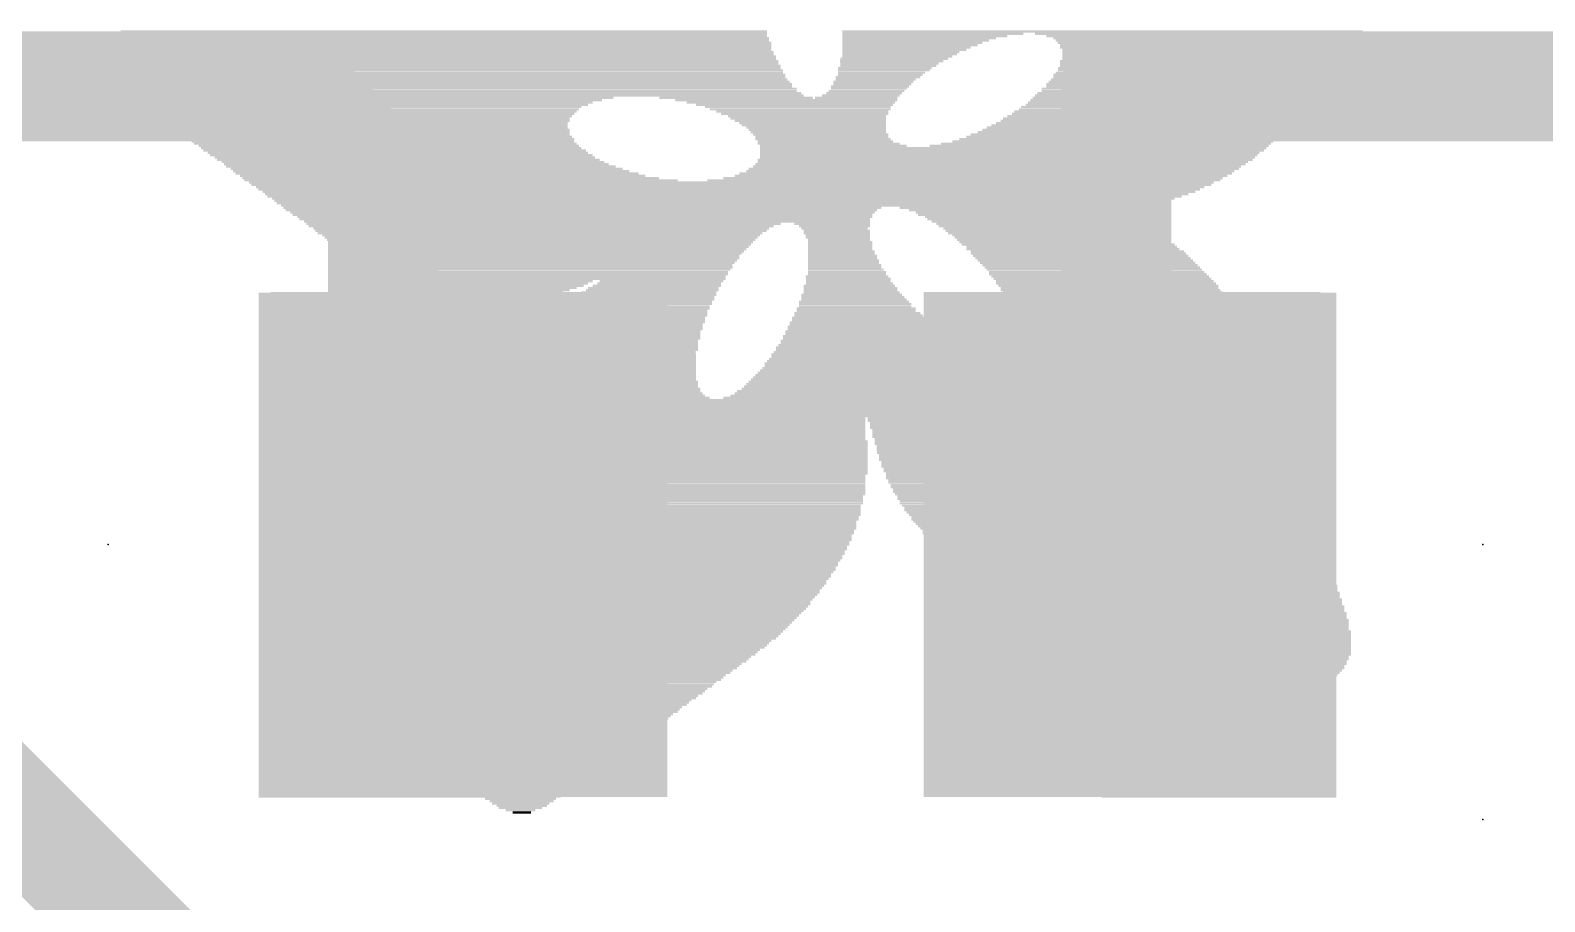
# Model space of a CAD drawing. Extents: x 0 to 15.2, y 0 to 20.4.
# Drawn here: x 5.372 to 9.569, y 16.028 to 18.444 of the extents above; entities that cross this region are included whole.
import ezdxf

# ---------------------------------------------------------------- set-up
doc = ezdxf.new("R2010")
doc.units = 0
for name, color, linetype in [('1', 12, 'CONTINUOUS'), ('21', 53, 'CONTINUOUS'), ('22', 253, 'CONTINUOUS'), ('23', 53, 'CONTINUOUS'), ('24', 53, 'CONTINUOUS')]:
    doc.layers.add(name, color=color, linetype=linetype)

# ---------------------------------------------------------------- blocks, each defined once
blk = doc.blocks.new('RECT')
blk.add_solid([(-0.5, -0.5), (0.5, -0.5), (-0.5, 0.5), (0.5, 0.5)])

msp = doc.modelspace()

# ---------------------------------------------------------------- linework, layer by layer
at = {"layer": '1', "const_width": 0.3048}
for points in [[(1.524, 18.288), (6.096, 18.288)], [(6.096, 18.288), (6.35, 18.034)], [(13.462, 18.288), (8.382, 18.288)], [(8.382, 18.288), (8.382, 17.034)], [(6.35, 18.034), (6.35, 17.018)], [(6.62, 14.986), (4.588, 17.018)], [(6.35, 17.018), (6.588, 17.018)], [(8.382, 17.034), (8.398, 17.018)]]:
    msp.add_lwpolyline(points, dxfattribs=at)
at = {"layer": '1', "const_width": 0.1524}
for points in [[(6.1499, 18.3419, 1), (6.0421, 18.2341)], [(6.096, 18.2118, 1), (6.096, 18.3642)], [(8.382, 18.3642, 1), (8.382, 18.2118)], [(8.4582, 18.288, 1), (8.3058, 18.288)], [(6.4262, 18.034, 1), (6.2738, 18.034)], [(6.2961, 17.9801, 1), (6.4039, 18.0879)], [(6.35, 17.0942, 1), (6.35, 16.9418)], [(6.588, 16.9418, 1), (6.588, 17.0942)], [(8.4359, 17.0879, 1), (8.3281, 16.9801)], [(8.3441, 16.9641, 1), (8.4519, 17.0719)], [(6.2738, 17.018, 1), (6.4262, 17.018)], [(8.3058, 17.034, 1), (8.4582, 17.034)]]:
    msp.add_lwpolyline(points, format="xyb", dxfattribs=at)
at = {"layer": '23'}
for p in [(5.588, 17.018), (9.398, 17.018)]:
    msp.add_point(p, dxfattribs=at)
at = {"layer": '24'}
msp.add_point((9.398, 16.256), dxfattribs=at)

# ---------------------------------------------------------------- block references
at = {"layer": '1', "xscale": 1.1, "yscale": 1.4, "rotation": 180}
for p in [(6.588, 17.018), (8.398, 17.018)]:
    msp.add_blockref('RECT', p, dxfattribs=at)
at = {"layer": '21', "xscale": 0.65, "yscale": 1.4, "rotation": 180}
for p in [(6.3298, 17.0165), (8.6666, 17.0165)]:
    msp.add_blockref('RECT', p, dxfattribs=at)
at = {"layer": '22', "rotation": 180}
for p, xscale, yscale in [((6.5151, 18.434), 1.797, 0.0063), ((6.5151, 18.4277), 1.797, 0.0064), ((6.5183, 18.4404), 1.7907, 0.0064), ((8.3439, 18.4404), 1.4414, 0.0064), ((7.874, 18.434), 0.5016, 0.0063), ((7.8518, 18.4277), 0.4572, 0.0064), ((8.6075, 18.434), 0.9017, 0.0063), ((8.6201, 18.4277), 0.8636, 0.0064), ((6.5151, 18.3959), 1.8224, 0.0063), ((6.5151, 18.3896), 1.8224, 0.0064), ((6.5183, 18.3833), 1.8288, 0.0063), ((6.5151, 18.415), 1.8098, 0.0064), ((6.5183, 18.4087), 1.8161, 0.0063), ((6.5183, 18.4023), 1.8161, 0.0064), ((6.5183, 18.4214), 1.8034, 0.0063), ((7.8359, 18.4214), 0.4254, 0.0063), ((7.8264, 18.415), 0.4064, 0.0064), ((7.8105, 18.4023), 0.3746, 0.0064), ((7.801, 18.3959), 0.3556, 0.0063), ((7.7947, 18.3896), 0.3429, 0.0064), ((7.7851, 18.3833), 0.3238, 0.0063), ((7.8169, 18.4087), 0.3873, 0.0063), ((8.6296, 18.4214), 0.8445, 0.0063), ((8.6296, 18.415), 0.8319, 0.0064), ((8.6296, 18.4087), 0.8191, 0.0063), ((8.6328, 18.4023), 0.8128, 0.0064), ((8.6296, 18.3959), 0.8065, 0.0063), ((8.6296, 18.3896), 0.7937, 0.0064), ((8.6265, 18.3833), 0.7874, 0.0063), ((6.5183, 18.3769), 1.8288, 0.0064), ((6.5215, 18.3706), 1.8351, 0.0063), ((6.5215, 18.3642), 1.8351, 0.0064), ((6.5278, 18.3452), 1.8478, 0.0063), ((6.5247, 18.3578), 1.8415, 0.0063), ((6.5247, 18.3515), 1.8415, 0.0064), ((7.7661, 18.3642), 0.2985, 0.0064), ((7.7597, 18.3578), 0.2858, 0.0063), ((7.7534, 18.3515), 0.2731, 0.0064), ((7.7502, 18.3452), 0.2667, 0.0063), ((7.782, 18.3769), 0.3175, 0.0064), ((7.7756, 18.3706), 0.3048, 0.0063), ((8.6137, 18.3578), 0.7747, 0.0063), ((8.6137, 18.3515), 0.7747, 0.0064), ((8.6106, 18.3452), 0.7684, 0.0063), ((8.6265, 18.3769), 0.7874, 0.0064), ((8.6233, 18.3706), 0.781, 0.0063), ((8.6202, 18.3642), 0.7747, 0.0064), ((6.5278, 18.3388), 1.8478, 0.0064), ((6.531, 18.3325), 1.8542, 0.0063), ((6.531, 18.3261), 1.8542, 0.0064), ((6.5373, 18.3198), 1.8542, 0.0063), ((6.5373, 18.3134), 1.8542, 0.0064), ((6.5437, 18.3071), 1.8542, 0.0063), ((6.5469, 18.3007), 1.8605, 0.0064), ((7.7089, 18.3007), 0.2222, 0.0064), ((7.7216, 18.3134), 0.235, 0.0064), ((7.7153, 18.3071), 0.2223, 0.0063), ((7.7407, 18.3388), 0.2603, 0.0064), ((7.7375, 18.3325), 0.254, 0.0063), ((7.7312, 18.3261), 0.2413, 0.0064), ((7.728, 18.3198), 0.2349, 0.0063), ((8.5789, 18.3007), 0.7683, 0.0064), ((8.5852, 18.3071), 0.7684, 0.0063), ((8.5915, 18.3198), 0.7683, 0.0063), ((8.5884, 18.3134), 0.762, 0.0064), ((8.5979, 18.3261), 0.7684, 0.0064), ((8.6011, 18.3325), 0.762, 0.0063), ((8.6043, 18.3388), 0.7683, 0.0064), ((6.5532, 18.2944), 1.8606, 0.0063), ((6.5532, 18.288), 1.8606, 0.0064), ((6.5628, 18.2817), 1.8669, 0.0063), ((6.5659, 18.2753), 1.8606, 0.0064), ((6.5755, 18.269), 1.8669, 0.0063), ((6.5818, 18.2626), 1.8669, 0.0064), ((6.3215, 18.2563), 1.3335, 0.0063), ((7.3279, 18.2563), 0.4254, 0.0063), ((7.6613, 18.2563), 0.2286, 0.0063), ((7.674, 18.2626), 0.2159, 0.0064), ((7.6835, 18.269), 0.2096, 0.0063), ((7.6899, 18.2753), 0.2095, 0.0064), ((7.6962, 18.2817), 0.2096, 0.0063), ((7.6994, 18.288), 0.2159, 0.0064), ((7.7058, 18.2944), 0.2159, 0.0063), ((8.5408, 18.2563), 0.7811, 0.0063), ((8.544, 18.2626), 0.7747, 0.0064), ((8.5503, 18.269), 0.7747, 0.0063), ((8.5598, 18.2753), 0.7684, 0.0064), ((8.563, 18.2817), 0.7747, 0.0063), ((8.5725, 18.2944), 0.7684, 0.0063), ((8.5693, 18.288), 0.762, 0.0064), ((6.3087, 18.2499), 1.2954, 0.0064), ((6.3024, 18.2436), 1.2573, 0.0063), ((6.2992, 18.2372), 1.2382, 0.0064), ((6.2929, 18.2309), 1.2129, 0.0063), ((6.296, 18.2245), 1.1938, 0.0064), ((6.2961, 18.2182), 1.1811, 0.0063), ((7.4676, 18.2499), 0.616, 0.0064), ((7.4803, 18.2436), 0.5778, 0.0063), ((7.4899, 18.2372), 0.5461, 0.0064), ((7.4994, 18.2309), 0.5143, 0.0063), ((7.5057, 18.2245), 0.5016, 0.0064), ((7.5121, 18.2182), 0.4763, 0.0063), ((8.4995, 18.2182), 0.8001, 0.0063), ((8.509, 18.2245), 0.7938, 0.0064), ((8.5153, 18.2309), 0.7937, 0.0063), ((8.5217, 18.2372), 0.781, 0.0064), ((8.5281, 18.2436), 0.7811, 0.0063), ((8.5344, 18.2499), 0.781, 0.0064), ((6.296, 18.2118), 1.1684, 0.0064), ((6.2992, 18.2055), 1.1494, 0.0063), ((6.2992, 18.1991), 1.1366, 0.0064), ((6.3024, 18.1928), 1.1303, 0.0063), ((6.3056, 18.1864), 1.1113, 0.0064), ((6.3088, 18.1801), 1.1049, 0.0063), ((6.3151, 18.1737), 1.0922, 0.0064), ((7.5184, 18.2118), 0.4636, 0.0064), ((7.5248, 18.2055), 0.4381, 0.0063), ((7.5279, 18.1991), 0.4318, 0.0064), ((7.5343, 18.1928), 0.4191, 0.0063), ((7.5406, 18.1864), 0.4064, 0.0064), ((7.5438, 18.1801), 0.4, 0.0063), ((7.5502, 18.1737), 0.3873, 0.0064), ((8.4391, 18.1737), 0.8319, 0.0064), ((8.4487, 18.1801), 0.8255, 0.0063), ((8.4582, 18.1864), 0.8192, 0.0064), ((8.4677, 18.1928), 0.8128, 0.0063), ((8.4741, 18.1991), 0.8128, 0.0064), ((8.4836, 18.2055), 0.8064, 0.0063), ((8.4931, 18.2118), 0.8001, 0.0064), ((6.3214, 18.1674), 1.0922, 0.0063), ((6.3246, 18.161), 1.0858, 0.0064), ((6.331, 18.1547), 1.0731, 0.0063), ((6.3373, 18.1483), 1.0732, 0.0064), ((6.3437, 18.142), 1.0731, 0.0063), ((6.35, 18.1356), 1.0604, 0.0064), ((6.3563, 18.1293), 1.0605, 0.0063), ((7.5533, 18.1674), 0.381, 0.0063), ((7.5565, 18.161), 0.3746, 0.0064), ((7.5629, 18.1547), 0.3747, 0.0063), ((7.5661, 18.1483), 0.3683, 0.0064), ((7.5692, 18.142), 0.3746, 0.0063), ((7.5756, 18.1356), 0.3747, 0.0064), ((7.5851, 18.1293), 0.3937, 0.0063), ((8.3534, 18.1293), 0.9144, 0.0063), ((8.3725, 18.1356), 0.889, 0.0064), ((8.3852, 18.142), 0.8763, 0.0063), ((8.3979, 18.1483), 0.8636, 0.0064), ((8.4074, 18.1547), 0.8572, 0.0063), ((8.4201, 18.161), 0.8446, 0.0064), ((8.4328, 18.1674), 0.8446, 0.0063), ((6.3659, 18.1229), 1.0541, 0.0064), ((6.3723, 18.1166), 1.0541, 0.0063), ((6.3818, 18.1102), 1.0605, 0.0064), ((6.3913, 18.1039), 1.0541, 0.0063), ((6.4008, 18.0975), 1.0604, 0.0064), ((6.4104, 18.0912), 1.0541, 0.0063), ((8.0962, 18.1166), 1.4033, 0.0063), ((7.5978, 18.1229), 0.4064, 0.0064), ((8.0931, 18.1102), 1.397, 0.0064), ((8.0804, 18.0912), 1.3716, 0.0063), ((8.0868, 18.1039), 1.3843, 0.0063), ((8.0836, 18.0975), 1.3779, 0.0064), ((8.3344, 18.1229), 0.9398, 0.0064), ((6.4199, 18.0848), 1.0605, 0.0064), ((6.4325, 18.0785), 1.0605, 0.0063), ((6.4421, 18.0721), 1.0668, 0.0064), ((6.4548, 18.0658), 1.0795, 0.0063), ((6.4707, 18.0594), 1.0859, 0.0064), ((6.4834, 18.0531), 1.0985, 0.0063), ((6.4992, 18.0467), 1.1176, 0.0064), ((8.0201, 18.0467), 1.3653, 0.0064), ((8.0328, 18.0531), 1.3525, 0.0063), ((8.0423, 18.0594), 1.3589, 0.0064), ((8.0518, 18.0658), 1.3526, 0.0063), ((8.0614, 18.0721), 1.3589, 0.0064), ((8.074, 18.0848), 1.3716, 0.0064), ((8.0677, 18.0785), 1.3589, 0.0063), ((6.5151, 18.0404), 1.124, 0.0063), ((6.5373, 18.034), 1.1557, 0.0064), ((6.5659, 18.0277), 1.2002, 0.0063), ((7.3152, 18.0213), 2.6734, 0.0064), ((7.3152, 18.015), 2.6606, 0.0063), ((7.3121, 18.0086), 2.6289, 0.0064), ((7.9597, 18.0277), 1.4224, 0.0063), ((7.9851, 18.034), 1.3843, 0.0064), ((8.0074, 18.0404), 1.3653, 0.0063), ((7.3089, 18.0023), 2.6099, 0.0063), ((7.3089, 17.9959), 2.5845, 0.0064), ((7.3025, 17.9896), 2.559, 0.0063), ((7.2961, 17.9832), 2.5337, 0.0064), ((7.293, 17.9769), 2.5019, 0.0063), ((7.2835, 17.9705), 2.4701, 0.0064), ((7.2675, 17.9642), 2.4257, 0.0063), ((7.1723, 17.9578), 2.2098, 0.0064), ((6.9024, 17.9515), 1.6573, 0.0063), ((6.8993, 17.9451), 1.6383, 0.0064), ((6.9024, 17.9388), 1.6193, 0.0063), ((6.9024, 17.9324), 1.6065, 0.0064), ((6.9088, 17.9261), 1.5938, 0.0063), ((6.9088, 17.9197), 1.5812, 0.0064), ((8.0423, 17.9515), 0.5207, 0.0063), ((8.0645, 17.9451), 0.5144, 0.0064), ((8.0868, 17.9388), 0.5207, 0.0063), ((8.0994, 17.9324), 0.5334, 0.0064), ((8.1185, 17.9261), 0.5334, 0.0063), ((8.1343, 17.9197), 0.5525, 0.0064), ((6.9152, 17.9134), 1.5685, 0.0063), ((6.7945, 17.907), 1.3144, 0.0064), ((6.7881, 17.9007), 1.2891, 0.0063), ((6.7881, 17.8943), 1.2637, 0.0064), ((6.7881, 17.888), 1.2509, 0.0063), ((6.785, 17.8816), 1.2319, 0.0064), ((7.5946, 17.907), 0.2096, 0.0064), ((7.601, 17.9007), 0.1969, 0.0063), ((7.601, 17.8943), 0.1841, 0.0064), ((7.6073, 17.888), 0.1842, 0.0063), ((7.6073, 17.8816), 0.1842, 0.0064), ((8.1471, 17.9134), 0.5525, 0.0063), ((8.1629, 17.907), 0.5588, 0.0064), ((8.1724, 17.9007), 0.5651, 0.0063), ((8.1852, 17.8943), 0.5651, 0.0064), ((8.1947, 17.888), 0.5715, 0.0063), ((8.2042, 17.8816), 0.5778, 0.0064), ((6.7881, 17.8753), 1.2129, 0.0063), ((6.7881, 17.8689), 1.2001, 0.0064), ((6.7881, 17.8626), 1.1875, 0.0063), ((6.7913, 17.8562), 1.1684, 0.0064), ((6.7914, 17.8498), 1.1557, 0.0063), ((6.7945, 17.8435), 1.1366, 0.0064), ((6.7945, 17.8372), 1.124, 0.0063), ((7.6105, 17.8753), 0.1778, 0.0063), ((7.6105, 17.8689), 0.1778, 0.0064), ((7.6137, 17.8626), 0.1715, 0.0063), ((7.6168, 17.8562), 0.1778, 0.0064), ((7.6168, 17.8498), 0.1778, 0.0063), ((7.6168, 17.8435), 0.1778, 0.0064), ((7.6168, 17.8372), 0.1778, 0.0063), ((8.2169, 17.8753), 0.5778, 0.0063), ((8.2233, 17.8689), 0.5779, 0.0064), ((8.2328, 17.8626), 0.5842, 0.0063), ((8.2391, 17.8562), 0.5842, 0.0064), ((8.2486, 17.8498), 0.5905, 0.0063), ((8.2582, 17.8435), 0.5842, 0.0064), ((8.2614, 17.8372), 0.5905, 0.0063), ((6.7976, 17.8308), 1.1049, 0.0064), ((6.7977, 17.8245), 1.0922, 0.0063), ((6.8009, 17.8181), 1.0731, 0.0064), ((6.804, 17.8117), 1.0668, 0.0063), ((6.8072, 17.8054), 1.0478, 0.0064), ((6.8072, 17.7991), 1.035, 0.0063), ((7.62, 17.8308), 0.1842, 0.0064), ((7.62, 17.8245), 0.1842, 0.0063), ((7.6232, 17.8181), 0.1905, 0.0064), ((7.6232, 17.8117), 0.1905, 0.0063), ((7.6264, 17.8054), 0.1969, 0.0064), ((7.6264, 17.7991), 0.1969, 0.0063), ((8.2741, 17.8308), 0.5905, 0.0064), ((8.2773, 17.8245), 0.5969, 0.0063), ((8.2835, 17.8181), 0.5969, 0.0064), ((8.29, 17.8117), 0.5969, 0.0063), ((8.2963, 17.8054), 0.5969, 0.0064), ((8.3026, 17.7991), 0.5969, 0.0063), ((6.8104, 17.7927), 1.016, 0.0064), ((6.8168, 17.7864), 1.0033, 0.0063), ((6.8199, 17.78), 0.9842, 0.0064), ((6.8231, 17.7736), 0.9652, 0.0063), ((6.8262, 17.7673), 0.9589, 0.0064), ((6.8326, 17.761), 0.9334, 0.0063), ((6.839, 17.7546), 0.9207, 0.0064), ((7.6359, 17.761), 0.2286, 0.0063), ((7.6391, 17.7546), 0.2349, 0.0064), ((7.6295, 17.7927), 0.2032, 0.0064), ((7.6295, 17.7864), 0.2032, 0.0063), ((7.6327, 17.78), 0.2096, 0.0064), ((7.6359, 17.7736), 0.2159, 0.0063), ((7.6359, 17.7673), 0.2159, 0.0064), ((8.309, 17.7927), 0.5969, 0.0064), ((8.3154, 17.7864), 0.5969, 0.0063), ((8.3216, 17.78), 0.5969, 0.0064), ((8.3281, 17.7736), 0.5969, 0.0063), ((8.3312, 17.7673), 0.6032, 0.0064), ((8.3376, 17.761), 0.6033, 0.0063), ((8.3439, 17.7546), 0.6032, 0.0064), ((6.6612, 17.7483), 0.5397, 0.0063), ((6.6612, 17.7419), 0.5143, 0.0064), ((6.6643, 17.7355), 0.4826, 0.0063), ((6.6612, 17.7292), 0.4509, 0.0064), ((6.6612, 17.7229), 0.4127, 0.0063), ((6.6612, 17.7165), 0.3747, 0.0064), ((6.6612, 17.7102), 0.3365, 0.0063), ((7.0834, 17.7102), 0.381, 0.0063), ((7.0866, 17.7165), 0.3746, 0.0064), ((7.0962, 17.7229), 0.3683, 0.0063), ((7.0993, 17.7292), 0.362, 0.0064), ((7.1088, 17.7355), 0.3556, 0.0063), ((7.1152, 17.7419), 0.3429, 0.0064), ((7.1216, 17.7483), 0.3429, 0.0063), ((7.6486, 17.7102), 0.2794, 0.0063), ((7.6422, 17.7355), 0.254, 0.0063), ((7.6454, 17.7292), 0.2604, 0.0064), ((7.6454, 17.7229), 0.2604, 0.0063), ((7.6486, 17.7165), 0.2667, 0.0064), ((7.6423, 17.7419), 0.2413, 0.0064), ((7.6391, 17.7483), 0.2349, 0.0063), ((8.3534, 17.7419), 0.6096, 0.0064), ((8.3503, 17.7483), 0.6033, 0.0063), ((8.3598, 17.7355), 0.6096, 0.0063), ((8.3629, 17.7292), 0.6033, 0.0064), ((8.3661, 17.7229), 0.6096, 0.0063), ((8.3725, 17.7165), 0.6096, 0.0064), ((8.3757, 17.7102), 0.6159, 0.0063), ((6.6644, 17.7038), 0.2921, 0.0064), ((6.6675, 17.6974), 0.235, 0.0063), ((6.6675, 17.6911), 0.1588, 0.0064), ((7.0454, 17.6721), 0.4191, 0.0063), ((7.0517, 17.6784), 0.4064, 0.0064), ((7.058, 17.6848), 0.4064, 0.0063), ((7.0644, 17.6911), 0.3937, 0.0064), ((7.0708, 17.6974), 0.3937, 0.0063), ((7.0739, 17.7038), 0.3874, 0.0064), ((7.6613, 17.6721), 0.3302, 0.0063), ((7.6549, 17.6911), 0.3048, 0.0064), ((7.6581, 17.6848), 0.3112, 0.0063), ((7.6581, 17.6784), 0.3112, 0.0064), ((7.6518, 17.7038), 0.2857, 0.0064), ((7.655, 17.6974), 0.2921, 0.0063), ((8.382, 17.7038), 0.616, 0.0064), ((8.3852, 17.6974), 0.6096, 0.0063), ((8.3884, 17.6911), 0.6159, 0.0064), ((8.3947, 17.6848), 0.616, 0.0063), ((8.3947, 17.6784), 0.616, 0.0064), ((8.401, 17.6721), 0.6159, 0.0063), ((7.0104, 17.6276), 0.4508, 0.0064), ((7.0168, 17.634), 0.4509, 0.0063), ((7.02, 17.6403), 0.4445, 0.0064), ((7.0231, 17.6467), 0.4382, 0.0063), ((7.0326, 17.653), 0.4318, 0.0064), ((7.0358, 17.6593), 0.4254, 0.0063), ((7.039, 17.6657), 0.4191, 0.0064), ((7.6708, 17.634), 0.3874, 0.0063), ((7.674, 17.6276), 0.3937, 0.0064), ((7.6708, 17.6403), 0.3746, 0.0064), ((7.6677, 17.6467), 0.3683, 0.0063), ((7.6676, 17.653), 0.3556, 0.0064), ((7.6645, 17.6593), 0.3493, 0.0063), ((7.6613, 17.6657), 0.3302, 0.0064), ((8.4043, 17.6657), 0.6223, 0.0064), ((8.4043, 17.6593), 0.6223, 0.0063), ((8.4106, 17.653), 0.6223, 0.0064), ((8.4106, 17.6467), 0.6223, 0.0063), ((8.4138, 17.6403), 0.6287, 0.0064), ((8.4201, 17.634), 0.6286, 0.0063), ((8.4201, 17.6276), 0.6286, 0.0064), ((6.9914, 17.5895), 0.4763, 0.0064), ((6.9946, 17.6022), 0.4699, 0.0064), ((6.9946, 17.5959), 0.4699, 0.0063), ((6.9977, 17.6086), 0.4636, 0.0063), ((7.0041, 17.6149), 0.4635, 0.0064), ((7.0072, 17.6212), 0.4572, 0.0063), ((7.6867, 17.5959), 0.4572, 0.0063), ((7.6931, 17.5895), 0.4699, 0.0064), ((7.6803, 17.6086), 0.4318, 0.0063), ((7.6867, 17.6022), 0.4445, 0.0064), ((7.6804, 17.6149), 0.4191, 0.0064), ((7.6772, 17.6212), 0.4127, 0.0063), ((8.4233, 17.6212), 0.635, 0.0063), ((8.4233, 17.6149), 0.635, 0.0064), ((8.4328, 17.5895), 0.654, 0.0064), ((8.4265, 17.6086), 0.6413, 0.0063), ((8.4265, 17.6022), 0.6413, 0.0064), ((8.4297, 17.5959), 0.6477, 0.0063), ((6.966, 17.545), 0.5017, 0.0063), ((6.9691, 17.5514), 0.4953, 0.0064), ((6.9755, 17.5578), 0.4953, 0.0063), ((6.9787, 17.5705), 0.4889, 0.0063), ((6.9787, 17.5641), 0.4889, 0.0064), ((6.9818, 17.5768), 0.4826, 0.0064), ((6.985, 17.5831), 0.4762, 0.0063), ((7.728, 17.545), 0.6033, 0.0063), ((7.7185, 17.5514), 0.5715, 0.0064), ((7.7057, 17.5641), 0.5334, 0.0064), ((7.7121, 17.5578), 0.5461, 0.0063), ((7.7026, 17.5705), 0.5143, 0.0063), ((7.693, 17.5831), 0.4826, 0.0063), ((7.6994, 17.5768), 0.4953, 0.0064), ((8.4233, 17.545), 0.7112, 0.0063), ((8.4265, 17.5514), 0.6921, 0.0064), ((8.4297, 17.5641), 0.6731, 0.0064), ((8.4328, 17.5578), 0.6794, 0.0063), ((8.4328, 17.5705), 0.6668, 0.0063), ((8.4328, 17.5831), 0.654, 0.0063), ((8.436, 17.5768), 0.6604, 0.0064), ((6.9533, 17.5006), 0.5271, 0.0064), ((6.9565, 17.5133), 0.5207, 0.0064), ((6.9565, 17.5069), 0.5207, 0.0063), ((6.9596, 17.5197), 0.5144, 0.0063), ((6.9628, 17.5324), 0.508, 0.0063), ((6.9628, 17.526), 0.508, 0.0064), ((6.966, 17.5387), 0.5017, 0.0064), ((8.0962, 17.5006), 1.4033, 0.0064), ((8.0962, 17.5069), 1.3907, 0.0063), ((8.0995, 17.5197), 1.3843, 0.0063), ((8.0995, 17.5133), 1.3843, 0.0064), ((8.0994, 17.526), 1.3716, 0.0064), ((8.1026, 17.5324), 1.3652, 0.0063), ((8.1026, 17.5387), 1.3526, 0.0064), ((6.9469, 17.4625), 0.5524, 0.0064), ((6.9469, 17.4752), 0.5398, 0.0064), ((6.9501, 17.4688), 0.5461, 0.0063), ((6.9501, 17.4879), 0.5334, 0.0064), ((6.9501, 17.4816), 0.5334, 0.0063), ((6.9533, 17.4943), 0.5271, 0.0063), ((8.0836, 17.4625), 1.4541, 0.0064), ((8.0836, 17.4688), 1.4415, 0.0063), ((8.0868, 17.4752), 1.4351, 0.0064), ((8.0899, 17.4816), 1.4288, 0.0063), ((8.0931, 17.4879), 1.4224, 0.0064), ((8.093, 17.4943), 1.4097, 0.0063), ((7.7374, 17.4181), 2.1717, 0.0063), ((6.9469, 17.4371), 0.5778, 0.0064), ((6.9501, 17.4307), 0.5842, 0.0063), ((6.9565, 17.4244), 0.5969, 0.0064), ((6.9469, 17.4498), 0.5652, 0.0064), ((6.9469, 17.4435), 0.5652, 0.0063), ((6.9469, 17.4562), 0.5524, 0.0063), ((8.0582, 17.4244), 1.5303, 0.0064), ((8.0645, 17.4307), 1.505, 0.0063), ((8.0709, 17.4371), 1.4923, 0.0064), ((8.074, 17.4435), 1.4859, 0.0063), ((8.0804, 17.4498), 1.4732, 0.0064), ((8.0804, 17.4562), 1.4605, 0.0063), ((7.7374, 17.3863), 2.1971, 0.0064), ((7.7374, 17.38), 2.1971, 0.0063), ((7.7374, 17.3736), 2.1971, 0.0064), ((7.7375, 17.4054), 2.1844, 0.0063), ((7.7375, 17.399), 2.1844, 0.0064), ((7.7375, 17.3926), 2.1844, 0.0063), ((7.7374, 17.4117), 2.1717, 0.0064), ((7.1565, 17.3419), 1.0605, 0.0063), ((7.1565, 17.3355), 1.0605, 0.0064), ((7.1597, 17.3673), 1.0541, 0.0063), ((7.1597, 17.3609), 1.0541, 0.0064), ((7.1597, 17.3545), 1.0541, 0.0063), ((7.1597, 17.3482), 1.0541, 0.0064), ((8.2677, 17.3673), 1.1494, 0.0063), ((8.2677, 17.3609), 1.1494, 0.0064), ((8.2709, 17.3545), 1.143, 0.0063), ((8.2741, 17.3482), 1.1493, 0.0064), ((8.2741, 17.3419), 1.1493, 0.0063), ((8.2772, 17.3355), 1.143, 0.0064), ((7.1533, 17.2911), 1.0795, 0.0063), ((7.1533, 17.3228), 1.0668, 0.0064), ((7.1533, 17.3164), 1.0668, 0.0063), ((7.1533, 17.3101), 1.0668, 0.0064), ((7.1565, 17.3038), 1.0731, 0.0063), ((7.1565, 17.2974), 1.0731, 0.0064), ((7.1565, 17.3292), 1.0605, 0.0063), ((8.2804, 17.3292), 1.1494, 0.0063), ((8.2804, 17.3228), 1.1494, 0.0064), ((8.2804, 17.3164), 1.1494, 0.0063), ((8.2867, 17.3101), 1.1493, 0.0064), ((8.2867, 17.3038), 1.1493, 0.0063), ((8.2867, 17.2974), 1.1493, 0.0064), ((8.2931, 17.2911), 1.1494, 0.0063), ((7.1501, 17.2593), 1.0858, 0.0064), ((7.1501, 17.253), 1.0858, 0.0063), ((7.1533, 17.2847), 1.0795, 0.0064), ((7.1533, 17.2783), 1.0795, 0.0063), ((7.1533, 17.272), 1.0795, 0.0064), ((7.1533, 17.2657), 1.0795, 0.0063), ((8.2931, 17.2847), 1.1494, 0.0064), ((8.2931, 17.2783), 1.1494, 0.0063), ((8.2963, 17.272), 1.1557, 0.0064), ((8.2995, 17.2657), 1.1493, 0.0063), ((8.2995, 17.2593), 1.1493, 0.0064), ((8.3026, 17.253), 1.1557, 0.0063), ((7.1438, 17.2085), 1.0859, 0.0064), ((7.1501, 17.2466), 1.0858, 0.0064), ((7.1501, 17.2402), 1.0858, 0.0063), ((7.1501, 17.2339), 1.0858, 0.0064), ((7.1501, 17.2276), 1.0858, 0.0063), ((7.1501, 17.2212), 1.0858, 0.0064), ((7.1501, 17.2149), 1.0858, 0.0063), ((8.3058, 17.2466), 1.1494, 0.0064), ((8.3058, 17.2402), 1.1494, 0.0063), ((8.309, 17.2339), 1.1557, 0.0064), ((8.3122, 17.2276), 1.1493, 0.0063), ((8.3122, 17.2212), 1.1493, 0.0064), ((8.3185, 17.2149), 1.1494, 0.0063), ((8.3185, 17.2085), 1.1494, 0.0064), ((7.1438, 17.2021), 1.0859, 0.0063), ((7.1438, 17.1958), 1.0859, 0.0064), ((7.1438, 17.1895), 1.0859, 0.0063), ((7.1438, 17.1831), 1.0859, 0.0064), ((7.1438, 17.1768), 1.0859, 0.0063), ((7.1438, 17.1704), 1.0859, 0.0064), ((7.1438, 17.164), 1.0859, 0.0063), ((8.3185, 17.2021), 1.1494, 0.0063), ((8.3248, 17.1958), 1.1493, 0.0064), ((8.3248, 17.1895), 1.1493, 0.0063), ((8.328, 17.1831), 1.143, 0.0064), ((8.3312, 17.1768), 1.1494, 0.0063), ((8.3344, 17.1704), 1.143, 0.0064), ((8.3344, 17.164), 1.143, 0.0063), ((7.1374, 17.1387), 1.0858, 0.0063), ((7.1374, 17.1323), 1.0858, 0.0064), ((7.1343, 17.1259), 1.0795, 0.0063), ((7.1438, 17.1577), 1.0859, 0.0064), ((7.1406, 17.1514), 1.0795, 0.0063), ((7.1406, 17.145), 1.0795, 0.0064), ((8.3407, 17.1577), 1.143, 0.0064), ((8.3439, 17.1514), 1.1366, 0.0063), ((8.3439, 17.145), 1.1366, 0.0064), ((8.3503, 17.1387), 1.1367, 0.0063), ((8.3503, 17.1323), 1.1367, 0.0064), ((8.3535, 17.1259), 1.1303, 0.0063), ((7.1343, 17.1196), 1.0795, 0.0064), ((7.1343, 17.1133), 1.0795, 0.0063), ((7.1343, 17.1069), 1.0795, 0.0064), ((7.1343, 17.1006), 1.0795, 0.0063), ((7.1311, 17.0942), 1.0731, 0.0064), ((7.1311, 17.0878), 1.0731, 0.0063), ((7.1279, 17.0815), 1.0668, 0.0064), ((8.3598, 17.1196), 1.1303, 0.0064), ((8.3598, 17.1133), 1.1303, 0.0063), ((8.3629, 17.1069), 1.1239, 0.0064), ((8.3693, 17.1006), 1.124, 0.0063), ((8.3725, 17.0942), 1.1176, 0.0064), ((8.3725, 17.0878), 1.1176, 0.0063), ((8.3788, 17.0815), 1.1176, 0.0064), ((7.1279, 17.0752), 1.0668, 0.0063), ((7.1279, 17.0688), 1.0668, 0.0064), ((7.1279, 17.0625), 1.0668, 0.0063), ((7.1247, 17.0561), 1.0604, 0.0064), ((7.1247, 17.0497), 1.0604, 0.0063), ((7.1216, 17.0434), 1.0541, 0.0064), ((8.382, 17.0752), 1.1112, 0.0063), ((8.3852, 17.0688), 1.1049, 0.0064), ((8.3916, 17.0625), 1.1049, 0.0063), ((8.3947, 17.0561), 1.0986, 0.0064), ((8.3947, 17.0497), 1.0986, 0.0063), ((8.401, 17.0434), 1.0859, 0.0064), ((7.1216, 17.0371), 1.0541, 0.0063), ((7.1216, 17.0307), 1.0541, 0.0064), ((7.1184, 17.0244), 1.0477, 0.0063), ((7.1184, 17.018), 1.0477, 0.0064), ((7.1152, 17.0116), 1.0414, 0.0063), ((7.1152, 17.0053), 1.0414, 0.0064), ((7.112, 16.999), 1.035, 0.0063), ((8.4042, 17.0371), 1.0922, 0.0063), ((8.4074, 17.0307), 1.0858, 0.0064), ((8.4138, 17.0244), 1.0859, 0.0063), ((8.4169, 17.018), 1.0795, 0.0064), ((8.4233, 17.0116), 1.0668, 0.0063), ((8.4265, 17.0053), 1.0605, 0.0064), ((8.4328, 16.999), 1.0604, 0.0063), ((7.112, 16.9926), 1.035, 0.0064), ((7.1089, 16.9863), 1.0287, 0.0063), ((7.1089, 16.9799), 1.0287, 0.0064), ((7.1057, 16.9735), 1.0223, 0.0063), ((7.1025, 16.9672), 1.016, 0.0064), ((7.1025, 16.9609), 1.016, 0.0063), ((7.0993, 16.9545), 1.0096, 0.0064), ((8.436, 16.9926), 1.0541, 0.0064), ((8.4424, 16.9863), 1.0541, 0.0063), ((8.4455, 16.9799), 1.0478, 0.0064), ((8.4519, 16.9735), 1.0351, 0.0063), ((8.455, 16.9672), 1.0287, 0.0064), ((8.4646, 16.9609), 1.0223, 0.0063), ((8.4677, 16.9545), 1.016, 0.0064), ((7.0993, 16.9482), 1.0096, 0.0063), ((7.0962, 16.9418), 1.0033, 0.0064), ((7.093, 16.9354), 0.9969, 0.0063), ((7.093, 16.9291), 0.9969, 0.0064), ((7.0898, 16.9228), 0.9906, 0.0063), ((7.0866, 16.9164), 0.9842, 0.0064), ((8.4741, 16.9482), 1.016, 0.0063), ((8.4805, 16.9418), 1.0033, 0.0064), ((8.4836, 16.9354), 0.997, 0.0063), ((8.49, 16.9291), 0.9843, 0.0064), ((8.4963, 16.9228), 0.9842, 0.0063), ((8.5027, 16.9164), 0.9715, 0.0064), ((7.0866, 16.9101), 0.9842, 0.0063), ((7.0835, 16.9037), 0.9779, 0.0064), ((7.0803, 16.8973), 0.9715, 0.0063), ((7.0771, 16.891), 0.9652, 0.0064), ((7.0771, 16.8847), 0.9652, 0.0063), ((7.0739, 16.8783), 0.9588, 0.0064), ((7.0708, 16.872), 0.9525, 0.0063), ((8.509, 16.9101), 0.9588, 0.0063), ((8.5186, 16.9037), 0.9525, 0.0064), ((8.5249, 16.8973), 0.9398, 0.0063), ((8.5313, 16.891), 0.9271, 0.0064), ((8.5408, 16.8847), 0.9207, 0.0063), ((8.5471, 16.8783), 0.908, 0.0064), ((8.5534, 16.872), 0.8953, 0.0063), ((7.0676, 16.8656), 0.9461, 0.0064), ((7.0644, 16.8592), 0.9398, 0.0063), ((7.0644, 16.8529), 0.9398, 0.0064), ((7.0612, 16.8466), 0.9334, 0.0063), ((7.0581, 16.8402), 0.9271, 0.0064), ((7.0549, 16.8339), 0.9207, 0.0063), ((8.563, 16.8656), 0.889, 0.0064), ((8.5725, 16.8592), 0.87, 0.0063), ((8.5789, 16.8529), 0.8573, 0.0064), ((8.5915, 16.8466), 0.8445, 0.0063), ((8.6011, 16.8402), 0.8255, 0.0064), ((8.6106, 16.8339), 0.8064, 0.0063), ((7.0517, 16.8275), 0.9144, 0.0064), ((7.0485, 16.8211), 0.908, 0.0063), ((7.0454, 16.8148), 0.9017, 0.0064), ((7.0422, 16.8085), 0.8953, 0.0063), ((7.039, 16.8021), 0.889, 0.0064), ((7.0358, 16.7958), 0.8826, 0.0063), ((7.0327, 16.7894), 0.8763, 0.0064), ((8.6233, 16.8275), 0.7938, 0.0064), ((8.6329, 16.8211), 0.7747, 0.0063), ((8.6424, 16.8148), 0.7557, 0.0064), ((8.6551, 16.8085), 0.7429, 0.0063), ((8.6646, 16.8021), 0.7239, 0.0064), ((8.6741, 16.7958), 0.7048, 0.0063), ((8.6836, 16.7894), 0.6858, 0.0064), ((7.0295, 16.783), 0.8699, 0.0063), ((7.0263, 16.7767), 0.8636, 0.0064), ((7.0231, 16.7704), 0.8572, 0.0063), ((7.02, 16.764), 0.8509, 0.0064), ((7.0168, 16.7577), 0.8445, 0.0063), ((7.0104, 16.7513), 0.8318, 0.0064), ((7.0072, 16.7449), 0.8255, 0.0063), ((8.6932, 16.783), 0.6667, 0.0063), ((8.7058, 16.7767), 0.6541, 0.0064), ((8.7154, 16.7704), 0.635, 0.0063), ((8.7249, 16.764), 0.616, 0.0064), ((8.7345, 16.7577), 0.5969, 0.0063), ((8.7439, 16.7513), 0.5779, 0.0064), ((8.7535, 16.7449), 0.5588, 0.0063), ((7.0041, 16.7386), 0.8191, 0.0064), ((7.0009, 16.7323), 0.8128, 0.0063), ((6.9946, 16.7259), 0.8001, 0.0064), ((6.9914, 16.7196), 0.7937, 0.0063), ((6.9882, 16.7132), 0.7874, 0.0064), ((6.9819, 16.7068), 0.7747, 0.0063), ((8.7662, 16.7386), 0.5334, 0.0064), ((8.7726, 16.7323), 0.5207, 0.0063), ((8.7852, 16.7259), 0.4953, 0.0064), ((8.7916, 16.7196), 0.4826, 0.0063), ((8.8011, 16.7132), 0.4636, 0.0064), ((8.8075, 16.7068), 0.4381, 0.0063), ((6.9787, 16.7005), 0.7683, 0.0064), ((6.9755, 16.6942), 0.762, 0.0063), ((6.9691, 16.6878), 0.7493, 0.0064), ((6.966, 16.6815), 0.7429, 0.0063), ((6.9628, 16.6751), 0.7366, 0.0064), ((6.9565, 16.6687), 0.7239, 0.0063), ((6.9533, 16.6624), 0.7175, 0.0064), ((8.8201, 16.7005), 0.4127, 0.0064), ((8.8233, 16.6942), 0.3937, 0.0063), ((8.8329, 16.6878), 0.3747, 0.0064), ((8.8423, 16.6815), 0.3429, 0.0063), ((8.8487, 16.6751), 0.3302, 0.0064), ((8.8582, 16.6687), 0.2985, 0.0063), ((8.8614, 16.6624), 0.2794, 0.0064), ((6.9469, 16.6561), 0.7048, 0.0063), ((6.9405, 16.6434), 0.6921, 0.0063), ((6.9342, 16.637), 0.6794, 0.0064), ((6.931, 16.6306), 0.6731, 0.0063), ((6.9279, 16.6243), 0.6667, 0.0064), ((6.9438, 16.6497), 0.6985, 0.0064), ((8.871, 16.6561), 0.2477, 0.0063), ((8.8773, 16.6497), 0.2222, 0.0064), ((8.8837, 16.6434), 0.1969, 0.0063), ((8.8869, 16.637), 0.1651, 0.0064), ((8.8932, 16.6306), 0.1397, 0.0063), ((8.8995, 16.6243), 0.1016, 0.0064), ((6.9215, 16.618), 0.654, 0.0063), ((6.9184, 16.6116), 0.6477, 0.0064), ((6.9152, 16.6053), 0.6413, 0.0063), ((6.9088, 16.5989), 0.6286, 0.0064), ((6.8993, 16.5862), 0.6096, 0.0064), ((6.8961, 16.5799), 0.6032, 0.0063), ((6.9057, 16.5925), 0.6223, 0.0063), ((8.8995, 16.618), 0.0635, 0.0063), ((6.8929, 16.5735), 0.5969, 0.0064), ((6.8866, 16.5672), 0.5842, 0.0063), ((6.8834, 16.5608), 0.5778, 0.0064), ((6.8803, 16.5544), 0.5715, 0.0063), ((6.8739, 16.5481), 0.5588, 0.0064), ((6.8707, 16.5418), 0.5524, 0.0063), ((6.8676, 16.5354), 0.5461, 0.0064), ((6.8612, 16.5291), 0.5334, 0.0063), ((6.858, 16.5227), 0.527, 0.0064), ((6.8517, 16.5163), 0.5143, 0.0063), ((6.8485, 16.51), 0.508, 0.0064), ((6.8453, 16.5037), 0.5016, 0.0063), ((6.839, 16.4973), 0.4889, 0.0064), ((6.8358, 16.491), 0.4826, 0.0063), ((6.8326, 16.4846), 0.4762, 0.0064), ((6.8262, 16.4782), 0.4635, 0.0063), ((6.8231, 16.4719), 0.4572, 0.0064), ((6.8199, 16.4656), 0.4508, 0.0063), ((6.8136, 16.4592), 0.4381, 0.0064), ((6.8104, 16.4529), 0.4318, 0.0063), ((6.8041, 16.4465), 0.4191, 0.0064), ((6.7977, 16.4338), 0.4064, 0.0064), ((6.7914, 16.4275), 0.3937, 0.0063), ((6.7881, 16.4211), 0.3873, 0.0064), ((6.785, 16.4148), 0.381, 0.0063), ((6.7787, 16.4084), 0.3683, 0.0064), ((6.8009, 16.4401), 0.4127, 0.0063), ((6.7755, 16.402), 0.3619, 0.0063), ((6.7691, 16.3957), 0.3492, 0.0064), ((6.7595, 16.3767), 0.3175, 0.0063), ((6.7691, 16.3894), 0.3366, 0.0063), ((6.7659, 16.383), 0.3302, 0.0064), ((6.7564, 16.3703), 0.3112, 0.0064), ((6.75, 16.3576), 0.2857, 0.0064), ((6.7564, 16.3639), 0.2984, 0.0063), ((6.7469, 16.3513), 0.2794, 0.0063), ((6.7405, 16.3386), 0.254, 0.0063), ((6.7469, 16.3449), 0.2667, 0.0064), ((6.7406, 16.3322), 0.2413, 0.0064), ((6.7342, 16.3258), 0.2286, 0.0063), ((6.7342, 16.3195), 0.2159, 0.0064), ((6.731, 16.3132), 0.1968, 0.0063), ((6.7342, 16.3068), 0.1778, 0.0064), ((6.731, 16.3005), 0.1588, 0.0063), ((6.7342, 16.2941), 0.1397, 0.0064), ((6.731, 16.2877), 0.1206, 0.0063), ((6.731, 16.2814), 0.0826, 0.0064), ((6.7342, 16.2751), 0.0508, 0.0063)]:
    msp.add_blockref('RECT', p, dxfattribs=dict(at, xscale=xscale, yscale=yscale))

doc.saveas('drawing.dxf')
